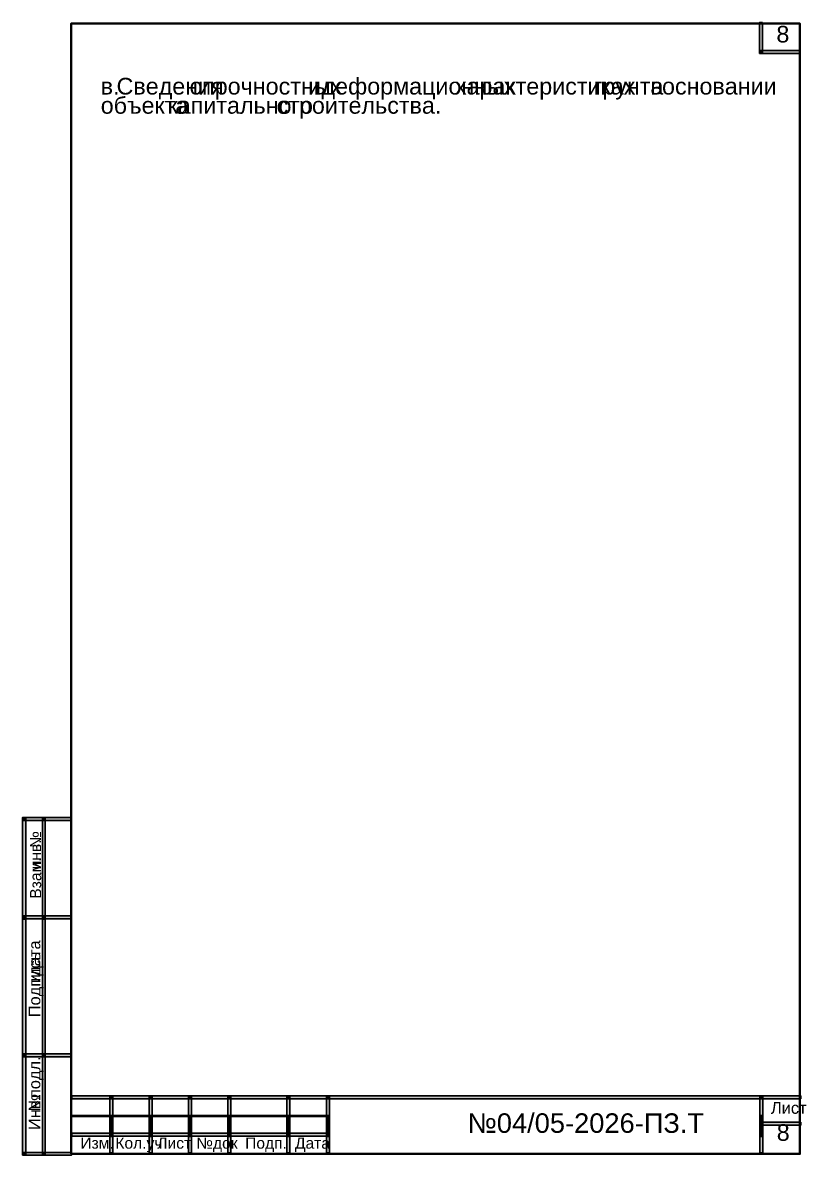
# Model space of a CAD drawing. Extents: x 8 to 21351, y 0 to 420.
# Drawn here: x 2177.8 to 2376.8, y 4.7 to 292.2 of the extents above; entities that cross this region are included whole.
import ezdxf

# ---------------------------------------------------------------- set-up
doc = ezdxf.new("R2010")
doc.units = 0
doc.layers.add('TEY_REVIEW_AXIS', color=7, linetype='Continuous')
doc.layers.add('TEY_REVIEW_LEADER', color=7, linetype='Continuous')
doc.styles.add('TEYPDFCAD_TEXT', font='arial.ttf')

msp = doc.modelspace()

# ---------------------------------------------------------------- hatches: boundary and pattern name
for points in [[(2364.84, 285.16), (2365.61, 285.16), (2365.61, 292.23), (2364.84, 292.23)], [(2364.84, 284.4), (2365.61, 284.4), (2365.61, 285.16), (2364.84, 285.16)], [(2364.84, 284.4), (2365.61, 284.4), (2365.61, 285.16), (2364.84, 285.16)], [(2365.61, 284.4), (2375.21, 284.4), (2375.21, 285.16), (2365.61, 285.16)], [(2177.81, 89.66), (2178.58, 89.66), (2178.58, 90.47), (2177.81, 90.47)], [(2177.81, 89.7), (2178.58, 89.7), (2178.58, 90.47), (2177.81, 90.47)], [(2177.81, 65.45), (2178.58, 65.45), (2178.58, 89.66), (2177.81, 89.66)], [(2178.58, 89.7), (2182.81, 89.7), (2182.81, 90.47), (2178.58, 90.47)], [(2182.81, 89.7), (2183.57, 89.7), (2183.57, 90.47), (2182.81, 90.47)], [(2182.81, 89.66), (2183.57, 89.66), (2183.57, 89.7), (2182.81, 89.7)], [(2182.81, 65.45), (2183.57, 65.45), (2183.57, 89.66), (2182.81, 89.66)], [(2183.57, 89.7), (2190.18, 89.7), (2190.18, 90.47), (2183.57, 90.47)], [(2177.81, 64.64), (2178.58, 64.64), (2178.58, 65.45), (2177.81, 65.45)], [(2177.81, 30.44), (2178.58, 30.44), (2178.58, 64.64), (2177.81, 64.64)], [(2178.58, 64.69), (2182.81, 64.69), (2182.81, 65.45), (2178.58, 65.45)], [(2182.81, 64.64), (2183.57, 64.64), (2183.57, 65.45), (2182.81, 65.45)], [(2182.81, 30.44), (2183.57, 30.44), (2183.57, 64.64), (2182.81, 64.64)], [(2183.57, 64.69), (2190.18, 64.69), (2190.18, 65.45), (2183.57, 65.45)], [(2177.81, 29.63), (2178.58, 29.63), (2178.58, 30.44), (2177.81, 30.44)], [(2177.81, 5.42), (2178.58, 5.42), (2178.58, 29.63), (2177.81, 29.63)], [(2178.58, 29.68), (2182.81, 29.68), (2182.81, 30.44), (2178.58, 30.44)], [(2182.81, 29.63), (2183.57, 29.63), (2183.57, 30.44), (2182.81, 30.44)], [(2182.81, 5.42), (2183.57, 5.42), (2183.57, 29.63), (2182.81, 29.63)], [(2183.57, 29.68), (2190.18, 29.68), (2190.18, 30.44), (2183.57, 30.44)], [(2190.3, 19.01), (2199.91, 19.01), (2199.91, 19.77), (2190.3, 19.77)], [(2199.91, 19.01), (2200.67, 19.01), (2200.67, 19.77), (2199.91, 19.77)], [(2199.91, 18.97), (2200.67, 18.97), (2200.67, 19.01), (2199.91, 19.01)], [(2199.91, 14.77), (2200.67, 14.77), (2200.67, 18.97), (2199.91, 18.97)], [(2200.67, 19.01), (2209.9, 19.01), (2209.9, 19.77), (2200.67, 19.77)], [(2209.9, 19.01), (2210.66, 19.01), (2210.66, 19.77), (2209.9, 19.77)], [(2209.9, 18.97), (2210.66, 18.97), (2210.66, 19.01), (2209.9, 19.01)], [(2209.9, 14.77), (2210.66, 14.77), (2210.66, 18.97), (2209.9, 18.97)], [(2210.66, 19.01), (2219.94, 19.01), (2219.94, 19.77), (2210.66, 19.77)], [(2219.94, 19.01), (2220.7, 19.01), (2220.7, 19.77), (2219.94, 19.77)], [(2219.94, 18.97), (2220.7, 18.97), (2220.7, 19.01), (2219.94, 19.01)], [(2219.94, 14.77), (2220.7, 14.77), (2220.7, 18.97), (2219.94, 18.97)], [(2220.7, 19.01), (2229.93, 19.01), (2229.93, 19.77), (2220.7, 19.77)], [(2229.93, 19.01), (2230.69, 19.01), (2230.69, 19.77), (2229.93, 19.77)], [(2229.93, 18.97), (2230.69, 18.97), (2230.69, 19.01), (2229.93, 19.01)], [(2229.93, 14.77), (2230.69, 14.77), (2230.69, 18.97), (2229.93, 18.97)], [(2230.69, 19.01), (2244.91, 19.01), (2244.91, 19.77), (2230.69, 19.77)], [(2244.91, 19.01), (2245.67, 19.01), (2245.67, 19.77), (2244.91, 19.77)], [(2244.91, 18.97), (2245.67, 18.97), (2245.67, 19.01), (2244.91, 19.01)], [(2244.91, 14.77), (2245.67, 14.77), (2245.67, 18.97), (2244.91, 18.97)], [(2245.67, 19.01), (2254.95, 19.01), (2254.95, 19.77), (2245.67, 19.77)], [(2254.95, 19.01), (2255.71, 19.01), (2255.71, 19.77), (2254.95, 19.77)], [(2254.95, 18.97), (2255.71, 18.97), (2255.71, 19.01), (2254.95, 19.01)], [(2254.95, 14.77), (2255.71, 14.77), (2255.71, 18.97), (2254.95, 18.97)], [(2255.71, 19.01), (2364.97, 19.01), (2364.97, 19.77), (2255.71, 19.77)], [(2364.97, 19.01), (2365.73, 19.01), (2365.73, 19.77), (2364.97, 19.77)], [(2364.97, 18.97), (2365.73, 18.97), (2365.73, 19.01), (2364.97, 19.01)], [(2364.97, 14.77), (2365.73, 14.77), (2365.73, 18.97), (2364.97, 18.97)], [(2365.73, 19.01), (2375.34, 19.01), (2375.34, 19.77), (2365.73, 19.77)], [(2190.3, 14.52), (2199.91, 14.52), (2199.91, 14.77), (2190.3, 14.77)], [(2199.91, 13.97), (2200.67, 13.97), (2200.67, 14.77), (2199.91, 14.77)], [(2200.67, 14.52), (2209.9, 14.52), (2209.9, 14.77), (2200.67, 14.77)], [(2209.9, 13.97), (2210.66, 13.97), (2210.66, 14.77), (2209.9, 14.77)], [(2210.66, 14.52), (2219.94, 14.52), (2219.94, 14.77), (2210.66, 14.77)], [(2219.94, 13.97), (2220.7, 13.97), (2220.7, 14.77), (2219.94, 14.77)], [(2220.7, 14.52), (2229.93, 14.52), (2229.93, 14.77), (2220.7, 14.77)], [(2229.93, 13.97), (2230.69, 13.97), (2230.69, 14.77), (2229.93, 14.77)], [(2230.69, 14.52), (2244.91, 14.52), (2244.91, 14.77), (2230.69, 14.77)], [(2244.91, 13.97), (2245.67, 13.97), (2245.67, 14.77), (2244.91, 14.77)], [(2245.67, 14.52), (2254.95, 14.52), (2254.95, 14.77), (2245.67, 14.77)], [(2254.95, 13.97), (2255.71, 13.97), (2255.71, 14.77), (2254.95, 14.77)], [(2364.97, 13.97), (2365.73, 13.97), (2365.73, 14.77), (2364.97, 14.77)], [(2199.91, 13.04), (2200.67, 13.04), (2200.67, 13.97), (2199.91, 13.97)], [(2199.91, 12.23), (2200.67, 12.23), (2200.67, 13.04), (2199.91, 13.04)], [(2199.91, 10.29), (2200.67, 10.29), (2200.67, 12.23), (2199.91, 12.23)], [(2209.9, 13.04), (2210.66, 13.04), (2210.66, 13.97), (2209.9, 13.97)], [(2209.9, 12.23), (2210.66, 12.23), (2210.66, 13.04), (2209.9, 13.04)], [(2209.9, 10.29), (2210.66, 10.29), (2210.66, 12.23), (2209.9, 12.23)], [(2219.94, 13.04), (2220.7, 13.04), (2220.7, 13.97), (2219.94, 13.97)], [(2219.94, 12.23), (2220.7, 12.23), (2220.7, 13.04), (2219.94, 13.04)], [(2219.94, 10.29), (2220.7, 10.29), (2220.7, 12.23), (2219.94, 12.23)], [(2229.93, 13.04), (2230.69, 13.04), (2230.69, 13.97), (2229.93, 13.97)], [(2229.93, 12.23), (2230.69, 12.23), (2230.69, 13.04), (2229.93, 13.04)], [(2229.93, 10.29), (2230.69, 10.29), (2230.69, 12.23), (2229.93, 12.23)], [(2244.91, 13.04), (2245.67, 13.04), (2245.67, 13.97), (2244.91, 13.97)], [(2244.91, 12.23), (2245.67, 12.23), (2245.67, 13.04), (2244.91, 13.04)], [(2244.91, 10.29), (2245.67, 10.29), (2245.67, 12.23), (2244.91, 12.23)], [(2254.95, 13.04), (2255.71, 13.04), (2255.71, 13.97), (2254.95, 13.97)], [(2254.95, 12.23), (2255.71, 12.23), (2255.71, 13.04), (2254.95, 13.04)], [(2254.95, 10.29), (2255.71, 10.29), (2255.71, 12.23), (2254.95, 12.23)], [(2364.97, 13.04), (2365.73, 13.04), (2365.73, 13.97), (2364.97, 13.97)], [(2364.97, 12.23), (2365.73, 12.23), (2365.73, 13.04), (2364.97, 13.04)], [(2364.97, 10.29), (2365.73, 10.29), (2365.73, 12.23), (2364.97, 12.23)], [(2365.73, 12.28), (2375.34, 12.28), (2375.34, 13.04), (2365.73, 13.04)], [(2190.3, 9.52), (2199.91, 9.52), (2199.91, 10.29), (2190.3, 10.29)], [(2199.91, 9.48), (2200.67, 9.48), (2200.67, 10.29), (2199.91, 10.29)], [(2199.91, 5.29), (2200.67, 5.29), (2200.67, 9.48), (2199.91, 9.48)], [(2200.67, 9.52), (2209.9, 9.52), (2209.9, 10.29), (2200.67, 10.29)], [(2209.9, 9.48), (2210.66, 9.48), (2210.66, 10.29), (2209.9, 10.29)], [(2209.9, 5.29), (2210.66, 5.29), (2210.66, 9.48), (2209.9, 9.48)], [(2210.66, 9.52), (2219.94, 9.52), (2219.94, 10.29), (2210.66, 10.29)], [(2219.94, 9.48), (2220.7, 9.48), (2220.7, 10.29), (2219.94, 10.29)], [(2219.94, 5.29), (2220.7, 5.29), (2220.7, 9.48), (2219.94, 9.48)], [(2220.7, 9.52), (2229.93, 9.52), (2229.93, 10.29), (2220.7, 10.29)], [(2229.93, 9.48), (2230.69, 9.48), (2230.69, 10.29), (2229.93, 10.29)], [(2229.93, 5.29), (2230.69, 5.29), (2230.69, 9.48), (2229.93, 9.48)], [(2230.69, 9.52), (2244.91, 9.52), (2244.91, 10.29), (2230.69, 10.29)], [(2244.91, 9.48), (2245.67, 9.48), (2245.67, 10.29), (2244.91, 10.29)], [(2244.91, 5.29), (2245.67, 5.29), (2245.67, 9.48), (2244.91, 9.48)], [(2245.67, 9.52), (2254.95, 9.52), (2254.95, 10.29), (2245.67, 10.29)], [(2254.95, 9.48), (2255.71, 9.48), (2255.71, 10.29), (2254.95, 10.29)], [(2254.95, 5.29), (2255.71, 5.29), (2255.71, 9.48), (2254.95, 9.48)], [(2364.97, 9.48), (2365.73, 9.48), (2365.73, 10.29), (2364.97, 10.29)], [(2364.97, 5.29), (2365.73, 5.29), (2365.73, 9.48), (2364.97, 9.48)], [(2177.81, 4.66), (2178.58, 4.66), (2178.58, 5.42), (2177.81, 5.42)], [(2177.81, 4.66), (2178.58, 4.66), (2178.58, 5.42), (2177.81, 5.42)], [(2178.58, 4.66), (2182.81, 4.66), (2182.81, 5.42), (2178.58, 5.42)], [(2182.81, 4.66), (2183.57, 4.66), (2183.57, 5.42), (2182.81, 5.42)], [(2183.57, 4.66), (2190.18, 4.66), (2190.18, 5.42), (2183.57, 5.42)]]:
    msp.add_hatch(color=256).paths.add_polyline_path(points)

# ---------------------------------------------------------------- linework, layer by layer
for points in [[(2364.84, 285.16), (2365.61, 285.16), (2365.61, 292.23), (2364.84, 292.23)], [(2364.84, 284.4), (2365.61, 284.4), (2365.61, 285.16), (2364.84, 285.16)], [(2364.84, 284.4), (2365.61, 284.4), (2365.61, 285.16), (2364.84, 285.16)], [(2365.61, 284.4), (2375.21, 284.4), (2375.21, 285.16), (2365.61, 285.16)], [(2177.81, 89.66), (2178.58, 89.66), (2178.58, 90.47), (2177.81, 90.47)], [(2177.81, 89.7), (2178.58, 89.7), (2178.58, 90.47), (2177.81, 90.47)], [(2177.81, 65.45), (2178.58, 65.45), (2178.58, 89.66), (2177.81, 89.66)], [(2178.58, 89.7), (2182.81, 89.7), (2182.81, 90.47), (2178.58, 90.47)], [(2182.81, 89.7), (2183.57, 89.7), (2183.57, 90.47), (2182.81, 90.47)], [(2182.81, 89.66), (2183.57, 89.66), (2183.57, 89.7), (2182.81, 89.7)], [(2182.81, 65.45), (2183.57, 65.45), (2183.57, 89.66), (2182.81, 89.66)], [(2183.57, 89.7), (2190.18, 89.7), (2190.18, 90.47), (2183.57, 90.47)], [(2177.81, 64.64), (2178.58, 64.64), (2178.58, 65.45), (2177.81, 65.45)], [(2177.81, 30.44), (2178.58, 30.44), (2178.58, 64.64), (2177.81, 64.64)], [(2178.58, 64.69), (2182.81, 64.69), (2182.81, 65.45), (2178.58, 65.45)], [(2182.81, 64.64), (2183.57, 64.64), (2183.57, 65.45), (2182.81, 65.45)], [(2182.81, 30.44), (2183.57, 30.44), (2183.57, 64.64), (2182.81, 64.64)], [(2183.57, 64.69), (2190.18, 64.69), (2190.18, 65.45), (2183.57, 65.45)], [(2177.81, 29.63), (2178.58, 29.63), (2178.58, 30.44), (2177.81, 30.44)], [(2177.81, 5.42), (2178.58, 5.42), (2178.58, 29.63), (2177.81, 29.63)], [(2178.58, 29.68), (2182.81, 29.68), (2182.81, 30.44), (2178.58, 30.44)], [(2182.81, 29.63), (2183.57, 29.63), (2183.57, 30.44), (2182.81, 30.44)], [(2182.81, 5.42), (2183.57, 5.42), (2183.57, 29.63), (2182.81, 29.63)], [(2183.57, 29.68), (2190.18, 29.68), (2190.18, 30.44), (2183.57, 30.44)], [(2190.3, 19.01), (2199.91, 19.01), (2199.91, 19.77), (2190.3, 19.77)], [(2199.91, 19.01), (2200.67, 19.01), (2200.67, 19.77), (2199.91, 19.77)], [(2199.91, 18.97), (2200.67, 18.97), (2200.67, 19.01), (2199.91, 19.01)], [(2199.91, 14.77), (2200.67, 14.77), (2200.67, 18.97), (2199.91, 18.97)], [(2200.67, 19.01), (2209.9, 19.01), (2209.9, 19.77), (2200.67, 19.77)], [(2209.9, 19.01), (2210.66, 19.01), (2210.66, 19.77), (2209.9, 19.77)], [(2209.9, 18.97), (2210.66, 18.97), (2210.66, 19.01), (2209.9, 19.01)], [(2209.9, 14.77), (2210.66, 14.77), (2210.66, 18.97), (2209.9, 18.97)], [(2210.66, 19.01), (2219.94, 19.01), (2219.94, 19.77), (2210.66, 19.77)], [(2219.94, 19.01), (2220.7, 19.01), (2220.7, 19.77), (2219.94, 19.77)], [(2219.94, 18.97), (2220.7, 18.97), (2220.7, 19.01), (2219.94, 19.01)], [(2219.94, 14.77), (2220.7, 14.77), (2220.7, 18.97), (2219.94, 18.97)], [(2220.7, 19.01), (2229.93, 19.01), (2229.93, 19.77), (2220.7, 19.77)], [(2229.93, 19.01), (2230.69, 19.01), (2230.69, 19.77), (2229.93, 19.77)], [(2229.93, 18.97), (2230.69, 18.97), (2230.69, 19.01), (2229.93, 19.01)], [(2229.93, 14.77), (2230.69, 14.77), (2230.69, 18.97), (2229.93, 18.97)], [(2230.69, 19.01), (2244.91, 19.01), (2244.91, 19.77), (2230.69, 19.77)], [(2244.91, 19.01), (2245.67, 19.01), (2245.67, 19.77), (2244.91, 19.77)], [(2244.91, 18.97), (2245.67, 18.97), (2245.67, 19.01), (2244.91, 19.01)], [(2244.91, 14.77), (2245.67, 14.77), (2245.67, 18.97), (2244.91, 18.97)], [(2245.67, 19.01), (2254.95, 19.01), (2254.95, 19.77), (2245.67, 19.77)], [(2254.95, 19.01), (2255.71, 19.01), (2255.71, 19.77), (2254.95, 19.77)], [(2254.95, 18.97), (2255.71, 18.97), (2255.71, 19.01), (2254.95, 19.01)], [(2254.95, 14.77), (2255.71, 14.77), (2255.71, 18.97), (2254.95, 18.97)], [(2255.71, 19.01), (2364.97, 19.01), (2364.97, 19.77), (2255.71, 19.77)], [(2364.97, 19.01), (2365.73, 19.01), (2365.73, 19.77), (2364.97, 19.77)], [(2364.97, 18.97), (2365.73, 18.97), (2365.73, 19.01), (2364.97, 19.01)], [(2364.97, 14.77), (2365.73, 14.77), (2365.73, 18.97), (2364.97, 18.97)], [(2365.73, 19.01), (2375.34, 19.01), (2375.34, 19.77), (2365.73, 19.77)], [(2190.3, 14.52), (2199.91, 14.52), (2199.91, 14.77), (2190.3, 14.77)], [(2199.91, 13.97), (2200.67, 13.97), (2200.67, 14.77), (2199.91, 14.77)], [(2200.67, 14.52), (2209.9, 14.52), (2209.9, 14.77), (2200.67, 14.77)], [(2209.9, 13.97), (2210.66, 13.97), (2210.66, 14.77), (2209.9, 14.77)], [(2210.66, 14.52), (2219.94, 14.52), (2219.94, 14.77), (2210.66, 14.77)], [(2219.94, 13.97), (2220.7, 13.97), (2220.7, 14.77), (2219.94, 14.77)], [(2220.7, 14.52), (2229.93, 14.52), (2229.93, 14.77), (2220.7, 14.77)], [(2229.93, 13.97), (2230.69, 13.97), (2230.69, 14.77), (2229.93, 14.77)], [(2230.69, 14.52), (2244.91, 14.52), (2244.91, 14.77), (2230.69, 14.77)], [(2244.91, 13.97), (2245.67, 13.97), (2245.67, 14.77), (2244.91, 14.77)], [(2245.67, 14.52), (2254.95, 14.52), (2254.95, 14.77), (2245.67, 14.77)], [(2254.95, 13.97), (2255.71, 13.97), (2255.71, 14.77), (2254.95, 14.77)], [(2364.97, 13.97), (2365.73, 13.97), (2365.73, 14.77), (2364.97, 14.77)], [(2199.91, 13.04), (2200.67, 13.04), (2200.67, 13.97), (2199.91, 13.97)], [(2199.91, 12.23), (2200.67, 12.23), (2200.67, 13.04), (2199.91, 13.04)], [(2199.91, 10.29), (2200.67, 10.29), (2200.67, 12.23), (2199.91, 12.23)], [(2209.9, 13.04), (2210.66, 13.04), (2210.66, 13.97), (2209.9, 13.97)], [(2209.9, 12.23), (2210.66, 12.23), (2210.66, 13.04), (2209.9, 13.04)], [(2209.9, 10.29), (2210.66, 10.29), (2210.66, 12.23), (2209.9, 12.23)], [(2219.94, 13.04), (2220.7, 13.04), (2220.7, 13.97), (2219.94, 13.97)], [(2219.94, 12.23), (2220.7, 12.23), (2220.7, 13.04), (2219.94, 13.04)], [(2219.94, 10.29), (2220.7, 10.29), (2220.7, 12.23), (2219.94, 12.23)], [(2229.93, 13.04), (2230.69, 13.04), (2230.69, 13.97), (2229.93, 13.97)], [(2229.93, 12.23), (2230.69, 12.23), (2230.69, 13.04), (2229.93, 13.04)], [(2229.93, 10.29), (2230.69, 10.29), (2230.69, 12.23), (2229.93, 12.23)], [(2244.91, 13.04), (2245.67, 13.04), (2245.67, 13.97), (2244.91, 13.97)], [(2244.91, 12.23), (2245.67, 12.23), (2245.67, 13.04), (2244.91, 13.04)], [(2244.91, 10.29), (2245.67, 10.29), (2245.67, 12.23), (2244.91, 12.23)], [(2254.95, 13.04), (2255.71, 13.04), (2255.71, 13.97), (2254.95, 13.97)], [(2254.95, 12.23), (2255.71, 12.23), (2255.71, 13.04), (2254.95, 13.04)], [(2254.95, 10.29), (2255.71, 10.29), (2255.71, 12.23), (2254.95, 12.23)], [(2364.97, 13.04), (2365.73, 13.04), (2365.73, 13.97), (2364.97, 13.97)], [(2364.97, 12.23), (2365.73, 12.23), (2365.73, 13.04), (2364.97, 13.04)], [(2364.97, 10.29), (2365.73, 10.29), (2365.73, 12.23), (2364.97, 12.23)], [(2365.73, 12.28), (2375.34, 12.28), (2375.34, 13.04), (2365.73, 13.04)], [(2190.3, 9.52), (2199.91, 9.52), (2199.91, 10.29), (2190.3, 10.29)], [(2199.91, 9.48), (2200.67, 9.48), (2200.67, 10.29), (2199.91, 10.29)], [(2199.91, 5.29), (2200.67, 5.29), (2200.67, 9.48), (2199.91, 9.48)], [(2200.67, 9.52), (2209.9, 9.52), (2209.9, 10.29), (2200.67, 10.29)], [(2209.9, 9.48), (2210.66, 9.48), (2210.66, 10.29), (2209.9, 10.29)], [(2209.9, 5.29), (2210.66, 5.29), (2210.66, 9.48), (2209.9, 9.48)], [(2210.66, 9.52), (2219.94, 9.52), (2219.94, 10.29), (2210.66, 10.29)], [(2219.94, 9.48), (2220.7, 9.48), (2220.7, 10.29), (2219.94, 10.29)], [(2219.94, 5.29), (2220.7, 5.29), (2220.7, 9.48), (2219.94, 9.48)], [(2220.7, 9.52), (2229.93, 9.52), (2229.93, 10.29), (2220.7, 10.29)], [(2229.93, 9.48), (2230.69, 9.48), (2230.69, 10.29), (2229.93, 10.29)], [(2229.93, 5.29), (2230.69, 5.29), (2230.69, 9.48), (2229.93, 9.48)], [(2230.69, 9.52), (2244.91, 9.52), (2244.91, 10.29), (2230.69, 10.29)], [(2244.91, 9.48), (2245.67, 9.48), (2245.67, 10.29), (2244.91, 10.29)], [(2244.91, 5.29), (2245.67, 5.29), (2245.67, 9.48), (2244.91, 9.48)], [(2245.67, 9.52), (2254.95, 9.52), (2254.95, 10.29), (2245.67, 10.29)], [(2254.95, 9.48), (2255.71, 9.48), (2255.71, 10.29), (2254.95, 10.29)], [(2254.95, 5.29), (2255.71, 5.29), (2255.71, 9.48), (2254.95, 9.48)], [(2364.97, 9.48), (2365.73, 9.48), (2365.73, 10.29), (2364.97, 10.29)], [(2364.97, 5.29), (2365.73, 5.29), (2365.73, 9.48), (2364.97, 9.48)], [(2177.81, 4.66), (2178.58, 4.66), (2178.58, 5.42), (2177.81, 5.42)], [(2177.81, 4.66), (2178.58, 4.66), (2178.58, 5.42), (2177.81, 5.42)], [(2178.58, 4.66), (2182.81, 4.66), (2182.81, 5.42), (2178.58, 5.42)], [(2182.81, 4.66), (2183.57, 4.66), (2183.57, 5.42), (2182.81, 5.42)], [(2183.57, 4.66), (2190.18, 4.66), (2190.18, 5.42), (2183.57, 5.42)]]:
    msp.add_lwpolyline(points, close=True)
at = {"layer": 'TEY_REVIEW_AXIS', "lineweight": 35}
msp.add_lwpolyline([(2190.11, 5), (2375.11, 5), (2375.11, 292), (2190.11, 292)], close=True, dxfattribs=at)

# ---------------------------------------------------------------- texts
at = {"color": 7, "style": 'TEYPDFCAD_TEXT'}
for s, height, p in [('Сведения', 4.233, (2201.65, 273.98)), ('о', 4.23, (2220.19, 273.98)), ('прочностных', 4.2333, (2223.37, 273.98)), ('и', 4.23, (2250.25, 273.98)), ('деформационных', 4.2333, (2253.68, 273.98)), ('характеристиках', 4.2333, (2287.55, 273.98)), ('грунта', 4.233, (2322.81, 273.98)), ('в', 4.23, (2337.16, 273.98)), ('основании', 4.233, (2340.12, 273.98)), ('объекта', 4.233, (2197.63, 269.11)), ('капитального', 4.2333, (2214.6, 269.11)), ('строительства.', 4.2333, (2242.29, 269.11)), ('Лист', 2.988, (2367.76, 15.2)), ('№04/05-2026-ПЗ.Т', 4.953, (2290.76, 10.37)), ('Кол.уч', 2.836, (2201.35, 6.35)), ('Лист', 2.836, (2211.98, 6.35)), ('№док', 2.836, (2221.88, 6.35)), ('Подп.', 2.836, (2234.29, 6.35)), ('Дата', 2.836, (2246.94, 6.35))]:
    msp.add_text(s, height=height, dxfattribs=at).set_placement(p)
for s, height, p in [('№', 2.84, (2182.51, 82.72)), ('инв.', 2.836, (2182.51, 77.26)), ('Взам.', 2.836, (2182.51, 69.81)), ('дата', 2.988, (2182.3, 50.24)), ('Подпись', 2.988, (2182.3, 39.71)), ('и', 2.99, (2182.3, 48.34)), ('подл.', 2.988, (2182.3, 19.18)), ('№', 2.99, (2182.3, 15.79)), ('Инв.', 2.988, (2182.3, 11.09))]:
    msp.add_text(s, height=height, rotation=90, dxfattribs=at).set_placement(p)
at = {"layer": 'TEY_REVIEW_LEADER', "color": 7, "style": 'TEYPDFCAD_TEXT'}
for s, height, p in [('8', 4.23, (2369.16, 287.19)), ('в.', 4.233, (2197.63, 273.98)), ('8', 4.23, (2369.25, 8.34)), ('Изм.', 2.836, (2192.46, 6.35))]:
    msp.add_text(s, height=height, dxfattribs=at).set_placement(p)

doc.saveas('drawing.dxf')
